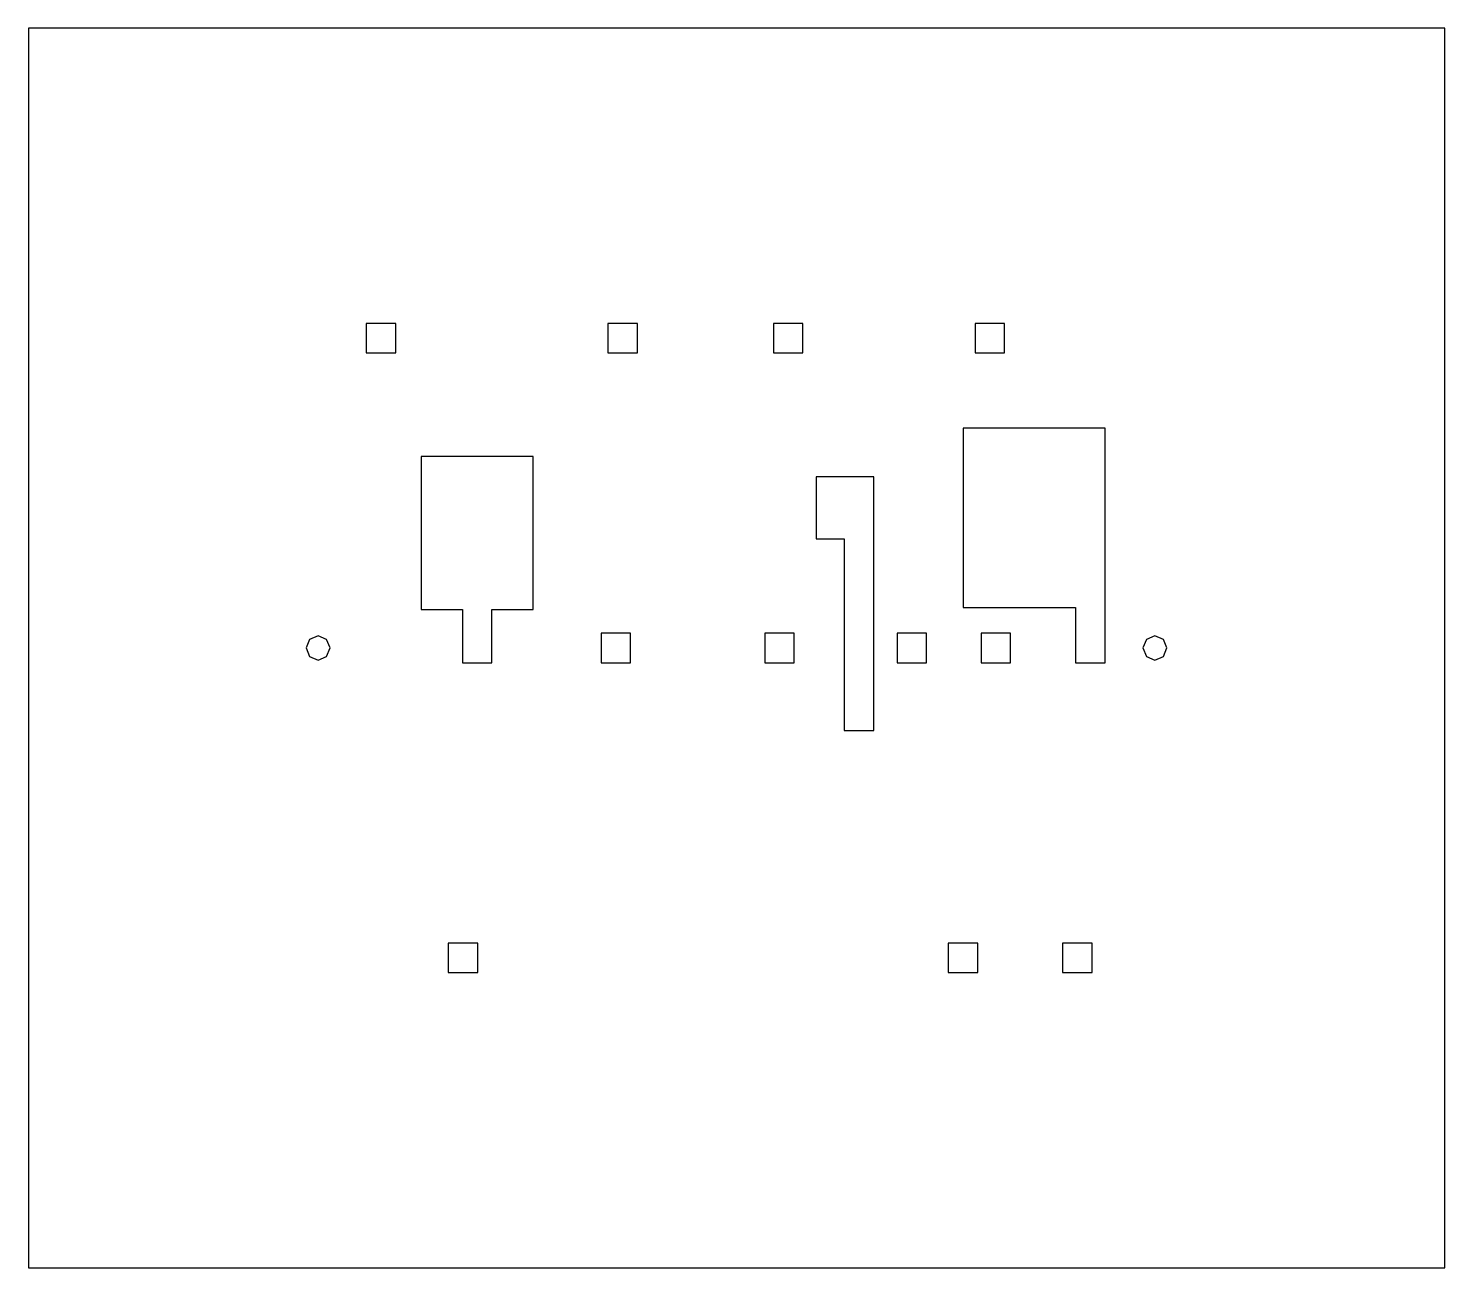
# Model space of a CAD drawing. Extents: x -1.15 to 3.65, y -3.1 to 1.1.
import ezdxf

# ---------------------------------------------------------------- set-up
doc = ezdxf.new("R2010")
doc.units = 0
doc.layers.add('L3', color=70, linetype='CONTINUOUS')

msp = doc.modelspace()

# ---------------------------------------------------------------- linework, layer by layer
at = {"layer": 'L3'}
for points in [[(-1.145, -3.1), (3.655, -3.1), (3.655, 1.1), (-1.145, 1.1), (-1.145, -3.1)], [(0.1, 0.1), (0, 0.1), (0, 0), (0.1, 0), (0.1, 0.1)], [(0.9189, 0), (0.9189, 0.1), (0.8189, 0.1), (0.8189, 0), (0.9189, 0)], [(1.4803, 0), (1.4803, 0.1), (1.3803, 0.1), (1.3803, 0), (1.4803, 0)], [(2.1634, 0), (2.1634, 0.1), (2.0634, 0.1), (2.0634, 0), (2.1634, 0)], [(2.504, -1.05), (2.504, -0.2555), (2.023, -0.2555), (2.023, -0.8623), (2.404, -0.8623), (2.404, -1.05), (2.504, -1.05)], [(0.1859, -0.351), (0.1859, -0.87), (0.3259, -0.87), (0.3259, -1.05), (0.4259, -1.05), (0.4259, -0.87), (0.5659, -0.87), (0.5659, -0.351), (0.1859, -0.351)], [(1.72, -0.42), (1.525, -0.42), (1.525, -0.63), (1.62, -0.63), (1.62, -1.28), (1.72, -1.28), (1.72, -0.42)], [(-0.192, -1.029), (-0.163, -1.0409), (-0.134, -1.029), (-0.1221, -1), (-0.134, -0.971), (-0.163, -0.9591), (-0.192, -0.971), (-0.2039, -1), (-0.192, -1.029)], [(0.8959, -0.95), (0.7959, -0.95), (0.7959, -1.05), (0.8959, -1.05), (0.8959, -0.95)], [(1.4509, -1.05), (1.4509, -0.95), (1.3509, -0.95), (1.3509, -1.05), (1.4509, -1.05)], [(1.799, -0.95), (1.799, -1.05), (1.899, -1.05), (1.899, -0.95), (1.799, -0.95)], [(2.184, -1.05), (2.184, -0.95), (2.084, -0.95), (2.084, -1.05), (2.184, -1.05)], [(2.7019, -0.971), (2.6729, -0.9591), (2.644, -0.971), (2.632, -1), (2.644, -1.029), (2.6729, -1.0409), (2.7019, -1.029), (2.7139, -1), (2.7019, -0.971)], [(0.3783, -2), (0.2783, -2), (0.2783, -2.1), (0.3783, -2.1), (0.3783, -2)], [(1.9723, -2), (1.9723, -2.1), (2.0723, -2.1), (2.0723, -2), (1.9723, -2)], [(2.3599, -2.1), (2.4599, -2.1), (2.4599, -2), (2.3599, -2), (2.3599, -2.1)]]:
    msp.add_lwpolyline(points, close=True, dxfattribs=at)

doc.saveas('drawing.dxf')
